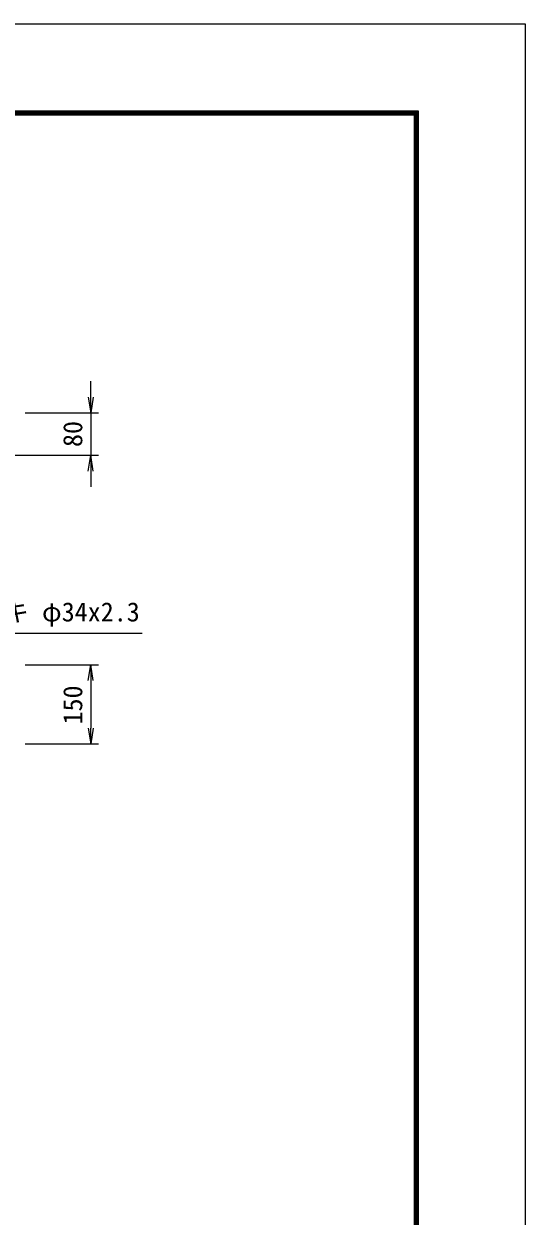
# Model space of a CAD drawing. Units: millimetres, scale not verified. Extents: x 1712 to 14312, y -4632 to 4278.
# Drawn here: x 12415 to 14312, y -238 to 4278 of the extents above; entities that cross this region are included whole.
import ezdxf
from ezdxf.enums import TextEntityAlignment as Align

# ---------------------------------------------------------------- set-up
doc = ezdxf.new("R2010")
doc.units = ezdxf.units.MM
doc.header["$LTSCALE"] = 70
for name, color, linetype, lineweight in [('0-0_D-TTL', 7, 'Continuous', 9), ('0-9_D-STR-DIM', 7, 'Continuous', 9), ('0-A_0', 7, 'Continuous', 9), ('0-B_D-STR-TXT', 7, 'Continuous', 9)]:
    doc.layers.add(name, color=color, linetype=linetype, lineweight=lineweight)
doc.styles.add('ＭＳ ゴシック', font='')
doc.styles.get('ＭＳ ゴシック').set_extended_font_data('MS Gothic')

# ---------------------------------------------------------------- blocks, each defined once
blk = doc.blocks.new('_Open')
at = {"layer": '0-A_0'}
blk.add_line((-70, 11.67), (0, 0), dxfattribs=at)
blk.add_lwpolyline([(-70, -11.67), (0, 0), (-70, 0)], dxfattribs=at)

msp = doc.modelspace()

# ---------------------------------------------------------------- linework, layer by layer
at = {"layer": '0-0_D-TTL', "color": 2, "lineweight": 18}
msp.add_lwpolyline([(1712.34, 4278.09), (14312.34, 4278.09), (14312.34, -4631.91), (1712.34, -4631.91)], close=True, dxfattribs=at)
at = {"layer": '0-0_D-TTL'}
for points in [[(2117.34, 3948.09), (13907.34, 3948.09), (13907.34, -4301.91), (2117.34, -4301.91)], [(2121.09, 3944.34), (13903.59, 3944.34), (13903.59, -4298.16), (2121.09, -4298.16)], [(2124.84, 3940.59), (13899.84, 3940.59), (13899.84, -4294.41), (2124.84, -4294.41)], [(2128.59, 3936.84), (13896.09, 3936.84), (13896.09, -4290.66), (2128.59, -4290.66)], [(2132.34, 3933.09), (13892.34, 3933.09), (13892.34, -4286.91), (2132.34, -4286.91)]]:
    msp.add_lwpolyline(points, close=True, dxfattribs=at)
at = {"layer": '0-9_D-STR-DIM'}
for p, q in [((12668.22, 2864.14), (12668.22, 2924.14)), ((12420.43, 2804.14), (12698.22, 2804.14)), ((12668.22, 2804.14), (12668.22, 2644.14)), ((12266.33, 2644.14), (12698.22, 2644.14)), ((12668.22, 2584.14), (12668.22, 2524.14)), ((12420.43, 1850.24), (12698.22, 1850.24)), ((12668.22, 1790.24), (12668.22, 1610.24)), ((12420.43, 1550.24), (12698.22, 1550.24))]:
    msp.add_line(p, q, dxfattribs=at)
at = {"layer": '0-B_D-STR-TXT'}
msp.add_lwpolyline([(12862.49, 1969.33), (11967.96, 1969.33), (11892.84, 1736.14)], dxfattribs=at)

# ---------------------------------------------------------------- block references
at = {"layer": '0-9_D-STR-DIM', "xscale": 0.8571429, "yscale": 0.8571429}
for p, rotation in [((12668.22, 2804.14), 270), ((12668.22, 2644.14), 90), ((12668.22, 1850.24), 90), ((12668.22, 1550.24), 270)]:
    msp.add_blockref('_Open', p, dxfattribs=dict(at, rotation=rotation))

# ---------------------------------------------------------------- texts
at = {"layer": '0-9_D-STR-DIM', "style": 'ＭＳ ゴシック'}
for s, p in [('80', (12658.1, 2675.2)), ('150', (12658.1, 1624.26))]:
    msp.add_text(s, height=72.36, rotation=90, dxfattribs=at).set_placement(p, align=Align.BOTTOM_LEFT)
at = {"layer": '0-B_D-STR-TXT', "style": 'ＭＳ ゴシック'}
msp.add_text('カンヌキ φ34x2.3', height=72.36, dxfattribs=at).set_placement((12039.78, 1992.78), align=Align.BOTTOM_LEFT)

doc.saveas('drawing.dxf')
